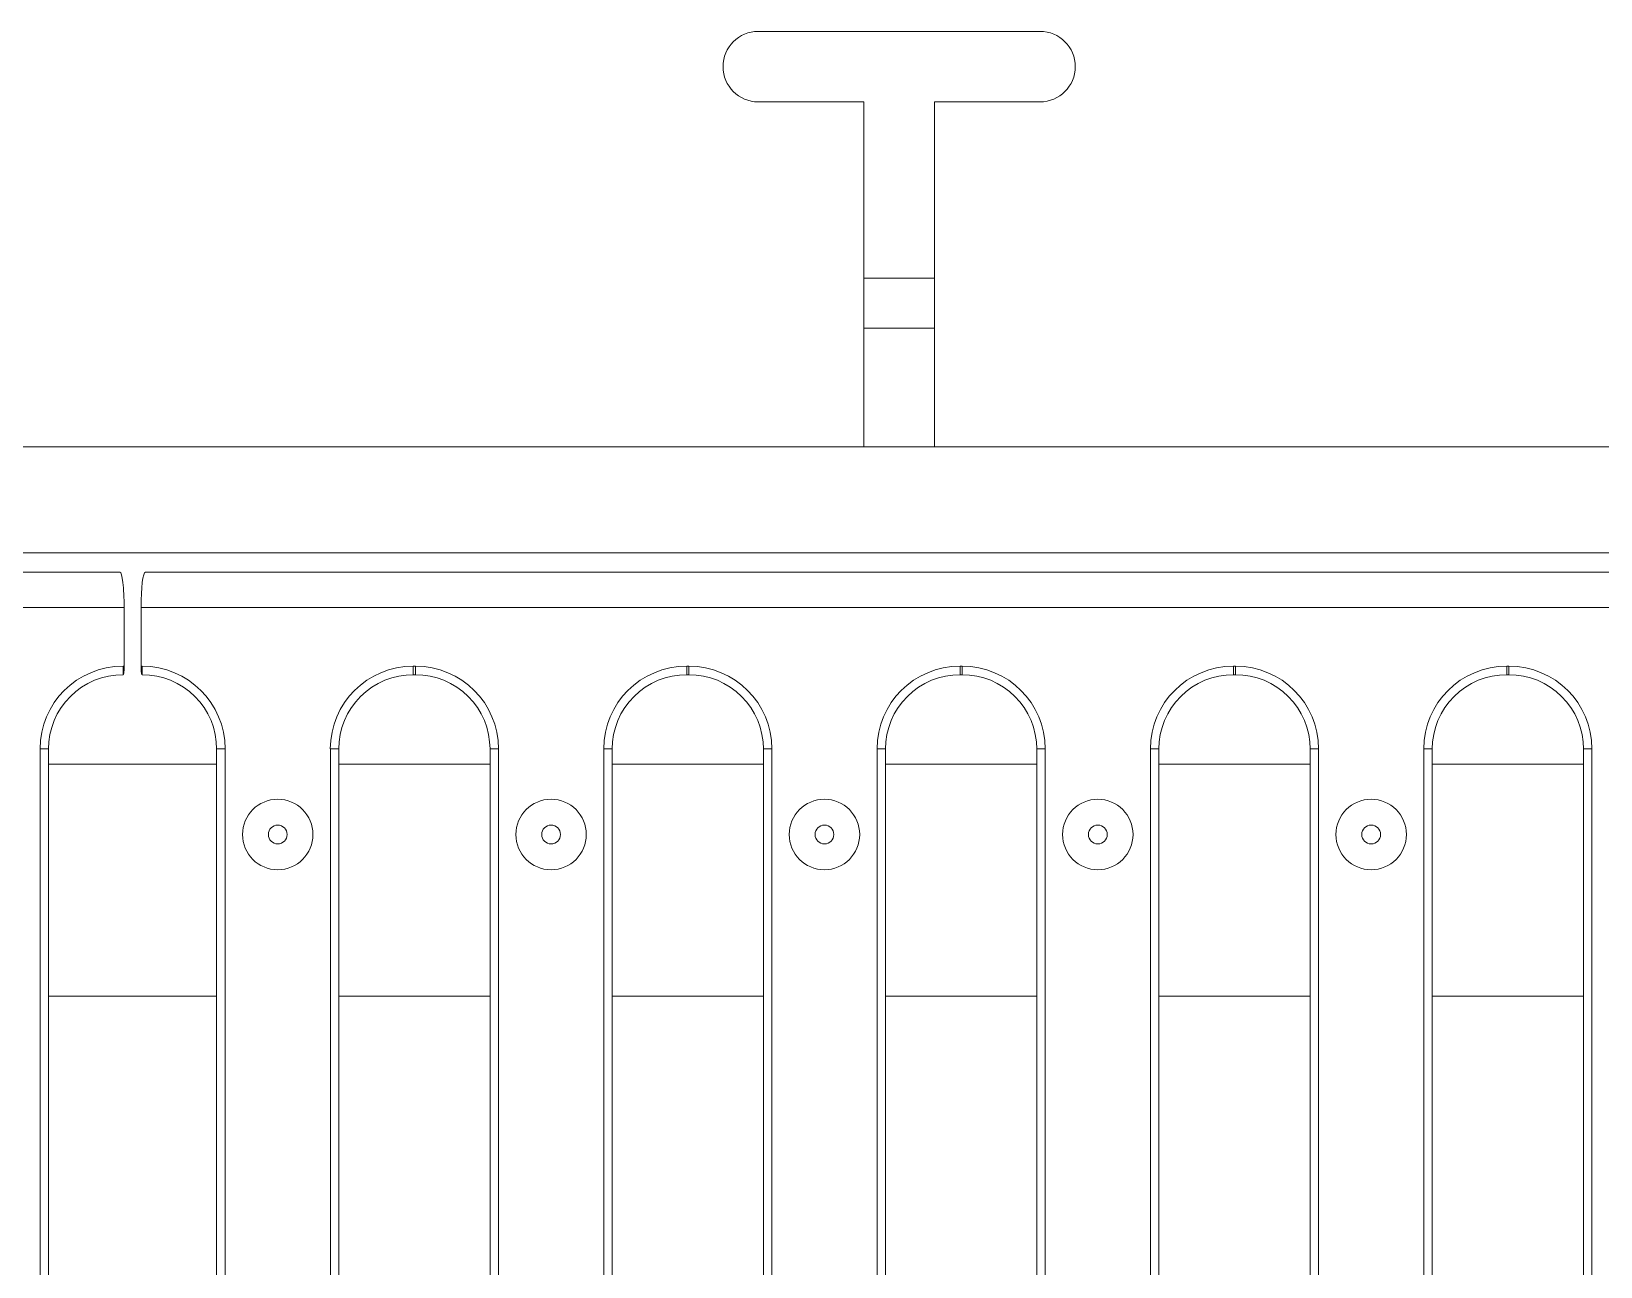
# Model space of a CAD drawing. Header units: inches. Extents: x -98 to 40, y -24 to 18.
# Drawn here: x -4.82 to 0.75, y 10.92 to 15.3 of the extents above; entities that cross this region are included whole.
import ezdxf

# ---------------------------------------------------------------- set-up
doc = ezdxf.new("R2010")
doc.units = ezdxf.units.IN
doc.header["$MEASUREMENT"] = 0

# ---------------------------------------------------------------- blocks, each defined once
blk = doc.blocks.new('A$C322A4C80')
at = {"lineweight": 0}
for p, q in [((19.9247, 5.3619), (0.0153, 5.3619)), ((0, 5.2369), (19.94, 5.2369)), ((0, 5.2369), (0, 5.0281)), ((19.94, 5.2369), (19.94, 5.0281)), ((0.0039, 4.9981), (0.004, 5.0281)), ((0.9739, 5.0281), (0.9661, 5.0281)), ((0.9661, 5.0281), (0.9661, 4.9981)), ((0.9739, 5.0281), (0.9739, 4.9981)), ((1.9439, 5.0281), (1.9361, 5.0281)), ((1.9361, 5.0281), (1.9361, 4.9981)), ((1.9439, 5.0281), (1.9439, 4.9981)), ((2.9139, 5.0281), (2.9061, 5.0281)), ((2.9061, 5.0281), (2.9061, 4.9981)), ((2.9139, 5.0281), (2.9139, 4.9981)), ((3.8839, 5.0281), (3.8761, 5.0281)), ((3.8761, 5.0281), (3.8761, 4.9981)), ((3.8839, 5.0281), (3.8839, 4.9981)), ((4.8539, 5.0281), (4.8461, 5.0281)), ((4.8461, 5.0281), (4.8461, 4.9981)), ((4.8539, 5.0281), (4.8539, 4.9981)), ((19.9361, 4.9981), (19.936, 5.0281)), ((0.0039, 4.9981), (0.0037, 4.9981)), ((0.9739, 4.9981), (0.9661, 4.9981)), ((1.9439, 4.9981), (1.9361, 4.9981)), ((2.9139, 4.9981), (2.9061, 4.9981)), ((3.8839, 4.9981), (3.8761, 4.9981)), ((4.8539, 4.9981), (4.8461, 4.9981)), ((19.9363, 4.9981), (19.9361, 4.9981)), ((0.2983, 4.7346), (0.2683, 4.7346)), ((0.2683, 0.6273), (0.2683, 4.7346)), ((0.2983, 0.6273), (0.2983, 4.7346)), ((0.6717, 4.7346), (0.6717, 0.6273)), ((0.7017, 4.7346), (0.6717, 4.7346)), ((0.7017, 0.6273), (0.7017, 4.7346)), ((1.2683, 4.7346), (1.2383, 4.7346)), ((1.2383, 0.6273), (1.2383, 4.7346)), ((1.2683, 0.6273), (1.2683, 4.7346)), ((1.6417, 4.7346), (1.6417, 0.6273)), ((1.6417, 4.7346), (1.6717, 4.7346)), ((1.6717, 0.6273), (1.6717, 4.7346)), ((2.2383, 4.7346), (2.2083, 4.7346)), ((2.2083, 0.6273), (2.2083, 4.7346)), ((2.2383, 0.6273), (2.2383, 4.7346)), ((2.6117, 4.7346), (2.6117, 0.6273)), ((2.6117, 4.7346), (2.6417, 4.7346)), ((2.6417, 0.6273), (2.6417, 4.7346)), ((3.2083, 4.7346), (3.1783, 4.7346)), ((3.1783, 0.6273), (3.1783, 4.7346)), ((3.2083, 0.6273), (3.2083, 4.7346)), ((3.5817, 4.7346), (3.5817, 0.6273)), ((3.5817, 4.7346), (3.6117, 4.7346)), ((3.6117, 0.6273), (3.6117, 4.7346)), ((4.1783, 4.7346), (4.1483, 4.7346)), ((4.1483, 0.6273), (4.1483, 4.7346)), ((4.1783, 0.6273), (4.1783, 4.7346)), ((4.5517, 4.7346), (4.5517, 0.6273)), ((4.5517, 4.7346), (4.5817, 4.7346)), ((4.5817, 0.6273), (4.5817, 4.7346)), ((5.1483, 4.7346), (5.1183, 4.7346)), ((5.1183, 0.6273), (5.1183, 4.7346)), ((5.1483, 0.6273), (5.1483, 4.7346)), ((19.6417, 0.6273), (19.6417, 4.7346)), ((19.6417, 4.7346), (19.6717, 4.7346)), ((19.6717, 4.7346), (19.6717, 0.6273))]:
    blk.add_line(p, q, dxfattribs=at)
at = {"lineweight": 0, "flags": 128}
for points in [[(0, 5.0281), (0, 5.0261), (0, 5.0242), (0.0001, 5.0222), (0.0001, 5.0203), (0.0002, 5.0184), (0.0003, 5.0166), (0.0004, 5.0148), (0.0005, 5.0131), (0.0006, 5.0114), (0.0008, 5.0098), (0.0009, 5.0083), (0.0011, 5.0069), (0.0013, 5.0055), (0.0014, 5.0043), (0.0016, 5.0032), (0.0018, 5.0021), (0.0021, 5.0012), (0.0023, 5.0004), (0.0025, 4.9997), (0.0027, 4.9991), (0.003, 4.9987), (0.0032, 4.9984), (0.0034, 4.9982), (0.0037, 4.9981)], [(19.94, 5.0281), (19.94, 5.0261), (19.94, 5.0242), (19.9399, 5.0222), (19.9399, 5.0203), (19.9398, 5.0184), (19.9397, 5.0166), (19.9396, 5.0148), (19.9395, 5.0131), (19.9394, 5.0114), (19.9392, 5.0098), (19.9391, 5.0083), (19.9389, 5.0069), (19.9387, 5.0055), (19.9386, 5.0043), (19.9384, 5.0032), (19.9382, 5.0021), (19.9379, 5.0012), (19.9377, 5.0004), (19.9375, 4.9997), (19.9373, 4.9991), (19.937, 4.9987), (19.9368, 4.9984), (19.9366, 4.9982), (19.9363, 4.9981)], [(0.2683, 4.7346), (0.267, 4.7604), (0.2632, 4.7861), (0.2569, 4.8113), (0.2482, 4.8356), (0.2371, 4.859), (0.2237, 4.8813), (0.2083, 4.902), (0.1908, 4.9212), (0.1715, 4.9386), (0.1507, 4.9539), (0.1285, 4.9672), (0.1049, 4.9782), (0.0805, 4.9869), (0.0554, 4.9931), (0.0298, 4.9969), (0.0039, 4.9981)], [(0.9661, 4.9981), (0.9403, 4.9969), (0.9146, 4.9931), (0.8894, 4.9868), (0.865, 4.9782), (0.8415, 4.9672), (0.8192, 4.9539), (0.7984, 4.9386), (0.7792, 4.9212), (0.7617, 4.902), (0.7462, 4.8812), (0.7329, 4.859), (0.7218, 4.8355), (0.713, 4.8112), (0.7068, 4.7861), (0.703, 4.7604), (0.7017, 4.7346)], [(1.2383, 4.7346), (1.237, 4.7604), (1.2332, 4.7861), (1.2269, 4.8113), (1.2182, 4.8356), (1.2071, 4.8591), (1.1937, 4.8813), (1.1783, 4.9021), (1.1608, 4.9212), (1.1415, 4.9386), (1.1207, 4.954), (1.0984, 4.9672), (1.0749, 4.9782), (1.0505, 4.9869), (1.0254, 4.9931), (0.9997, 4.9969), (0.9739, 4.9981)], [(1.9361, 4.9981), (1.9103, 4.9969), (1.8846, 4.9931), (1.8594, 4.9868), (1.835, 4.9782), (1.8115, 4.9672), (1.7892, 4.9539), (1.7684, 4.9386), (1.7492, 4.9212), (1.7317, 4.902), (1.7162, 4.8812), (1.7029, 4.859), (1.6918, 4.8355), (1.683, 4.8112), (1.6768, 4.7861), (1.673, 4.7604), (1.6717, 4.7346)], [(2.2083, 4.7346), (2.207, 4.7604), (2.2032, 4.7861), (2.1969, 4.8113), (2.1882, 4.8356), (2.1771, 4.8591), (2.1637, 4.8813), (2.1483, 4.9021), (2.1308, 4.9212), (2.1115, 4.9386), (2.0907, 4.954), (2.0684, 4.9672), (2.0449, 4.9782), (2.0205, 4.9869), (1.9954, 4.9931), (1.9697, 4.9969), (1.9439, 4.9981)], [(2.9061, 4.9981), (2.8803, 4.9969), (2.8546, 4.9931), (2.8294, 4.9868), (2.805, 4.9782), (2.7815, 4.9672), (2.7592, 4.9539), (2.7384, 4.9386), (2.7192, 4.9212), (2.7017, 4.902), (2.6862, 4.8812), (2.6729, 4.859), (2.6618, 4.8355), (2.653, 4.8112), (2.6468, 4.7861), (2.643, 4.7604), (2.6417, 4.7346)], [(3.1783, 4.7346), (3.177, 4.7604), (3.1732, 4.7861), (3.1669, 4.8113), (3.1582, 4.8356), (3.1471, 4.8591), (3.1337, 4.8813), (3.1183, 4.9021), (3.1008, 4.9212), (3.0815, 4.9386), (3.0607, 4.954), (3.0384, 4.9672), (3.0149, 4.9782), (2.9905, 4.9869), (2.9654, 4.9931), (2.9397, 4.9969), (2.9139, 4.9981)], [(3.8761, 4.9981), (3.8503, 4.9969), (3.8246, 4.9931), (3.7994, 4.9868), (3.775, 4.9782), (3.7515, 4.9672), (3.7292, 4.9539), (3.7084, 4.9386), (3.6892, 4.9212), (3.6717, 4.902), (3.6562, 4.8812), (3.6429, 4.859), (3.6318, 4.8355), (3.623, 4.8112), (3.6168, 4.7861), (3.613, 4.7604), (3.6117, 4.7346)], [(4.1483, 4.7346), (4.147, 4.7604), (4.1432, 4.7861), (4.1369, 4.8113), (4.1282, 4.8356), (4.1171, 4.8591), (4.1037, 4.8813), (4.0883, 4.9021), (4.0708, 4.9212), (4.0515, 4.9386), (4.0307, 4.954), (4.0084, 4.9672), (3.9849, 4.9782), (3.9605, 4.9869), (3.9354, 4.9931), (3.9097, 4.9969), (3.8839, 4.9981)], [(4.8461, 4.9981), (4.8203, 4.9969), (4.7946, 4.9931), (4.7694, 4.9868), (4.745, 4.9782), (4.7215, 4.9672), (4.6992, 4.9539), (4.6784, 4.9386), (4.6592, 4.9212), (4.6417, 4.902), (4.6262, 4.8812), (4.6129, 4.859), (4.6018, 4.8355), (4.593, 4.8112), (4.5868, 4.7861), (4.583, 4.7604), (4.5817, 4.7346)], [(5.1183, 4.7346), (5.117, 4.7604), (5.1132, 4.7861), (5.1069, 4.8113), (5.0982, 4.8356), (5.0871, 4.8591), (5.0737, 4.8813), (5.0583, 4.9021), (5.0408, 4.9212), (5.0215, 4.9386), (5.0007, 4.954), (4.9784, 4.9672), (4.9549, 4.9782), (4.9305, 4.9869), (4.9054, 4.9931), (4.8797, 4.9969), (4.8539, 4.9981)], [(19.9361, 4.9981), (19.9102, 4.9968), (19.8845, 4.9931), (19.8593, 4.9868), (19.835, 4.9782), (19.8115, 4.9671), (19.7892, 4.9539), (19.7684, 4.9385), (19.7491, 4.9211), (19.7317, 4.9019), (19.7162, 4.8812), (19.7029, 4.859), (19.6918, 4.8355), (19.683, 4.8111), (19.6768, 4.786), (19.673, 4.7604), (19.6717, 4.7346)]]:
    blk.add_lwpolyline(points, dxfattribs=at)
at = {"lineweight": 0}
for centre, radius in [((0.485, 4.431), 0.125), ((1.455, 4.431), 0.125), ((2.425, 4.431), 0.125), ((3.395, 4.431), 0.125), ((4.365, 4.431), 0.125), ((0.485, 4.431), 0.0333), ((1.455, 4.431), 0.0333), ((2.425, 4.431), 0.0333), ((3.395, 4.431), 0.0333), ((4.365, 4.431), 0.0333)]:
    blk.add_circle(centre, radius, dxfattribs=at)
for centre, major_axis, ratio, start_param, end_param in [((0.0153, 5.2369), (0, -0.125), 0.122785, 3.141593, 4.712389), ((19.9247, 5.2369), (0, -0.125), 0.122785, 1.570796, 3.141593), ((0.0017, 4.7324), (0.2476, 0.1647), 0.992126, 0.979767, 0.993083), ((0.0017, 4.7324), (0.2476, 0.1647), 0.992126, 5.699763, 7.262952), ((0.9683, 4.7324), (-0.2476, 0.1647), 0.992126, 5.303103, 6.866607), ((0.9717, 4.7324), (0.2476, 0.1647), 0.992126, 5.699763, 7.263268), ((1.9383, 4.7324), (-0.2476, 0.1647), 0.992126, 5.303103, 6.866607), ((1.9417, 4.7324), (0.2476, 0.1647), 0.992126, 5.699763, 7.263268), ((2.9083, 4.7324), (-0.2476, 0.1647), 0.992126, 5.303103, 6.866607), ((2.9117, 4.7324), (0.2476, 0.1647), 0.992126, 5.699763, 7.263268), ((3.8783, 4.7324), (-0.2476, 0.1647), 0.992126, 5.303103, 6.866607), ((3.8817, 4.7324), (0.2476, 0.1647), 0.992126, 5.699763, 7.263268), ((4.8483, 4.7324), (-0.2476, 0.1647), 0.992126, 5.303103, 6.866607), ((4.8517, 4.7324), (0.2476, 0.1647), 0.992126, 5.699763, 7.263268), ((19.9383, 4.7324), (-0.2476, 0.1647), 0.992126, 5.303419, 6.866607), ((19.9383, 4.7324), (-0.2476, 0.1647), 0.992126, 5.290102, 5.303419)]:
    blk.add_ellipse(centre, major_axis=major_axis, ratio=ratio, start_param=start_param, end_param=end_param, dxfattribs=at)

msp = doc.modelspace()

# ---------------------------------------------------------------- linework, layer by layer
at = {"lineweight": 0}
for p, q in [((-2.23695, 15.304), (-1.23695, 15.304)), ((-2.23695, 15.304), (-2.23695, 15.304)), ((-1.23695, 15.304), (-2.23695, 15.304)), ((-1.23695, 15.304), (-1.23695, 15.304)), ((-2.36195, 15.179), (-2.36195, 15.179)), ((-1.11195, 15.179), (-1.11195, 15.179)), ((-1.86195, 15.054), (-2.23695, 15.054)), ((-1.86195, 14.429), (-1.86195, 15.054)), ((-1.61195, 15.054), (-1.61195, 14.429)), ((-1.23695, 15.054), (-1.61195, 15.054)), ((-1.61195, 14.429), (-1.86195, 14.429)), ((-1.86195, 14.251), (-1.86195, 14.429)), ((-1.61195, 14.429), (-1.61195, 14.251)), ((-1.61195, 14.251), (-1.86195, 14.251)), ((-1.86195, 14.251), (-1.86195, 13.82951)), ((-1.61195, 13.82951), (-1.61195, 14.251)), ((34.26305, 13.82951), (-44.48695, 13.82951)), ((34.26305, 13.45451), (-44.48695, 13.45451)), ((-4.15864, 12.70451), (-4.75527, 12.70451)), ((-3.18864, 12.70451), (-3.72527, 12.70451)), ((-2.21864, 12.70451), (-2.75527, 12.70451)), ((-1.24864, 12.70451), (-1.78527, 12.70451)), ((-0.27864, 12.70451), (-0.81527, 12.70451)), ((0.69136, 12.70451), (0.15473, 12.70451)), ((-4.15864, 11.88118), (-4.75527, 11.88118)), ((-3.18864, 11.88118), (-3.72527, 11.88118)), ((-2.21864, 11.88118), (-2.75527, 11.88118)), ((-1.24864, 11.88118), (-1.78527, 11.88118)), ((-0.27864, 11.88118), (-0.81527, 11.88118)), ((0.69136, 11.88118), (0.15473, 11.88118))]:
    msp.add_line(p, q, dxfattribs=at)
for centre, start, end in [((-2.23695, 15.179), 90, 270), ((-2.23695, 15.179), 90, 180), ((-1.23695, 15.179), 270, 90), ((-1.23695, 15.179), 0, 90)]:
    msp.add_arc(centre, 0.125, start, end, dxfattribs=at)

# ---------------------------------------------------------------- block references
for p in [(-24.42695, 8.02355), (-4.42695, 8.02355)]:
    msp.add_blockref('A$C322A4C80', p, dxfattribs=at)

doc.saveas('drawing.dxf')
